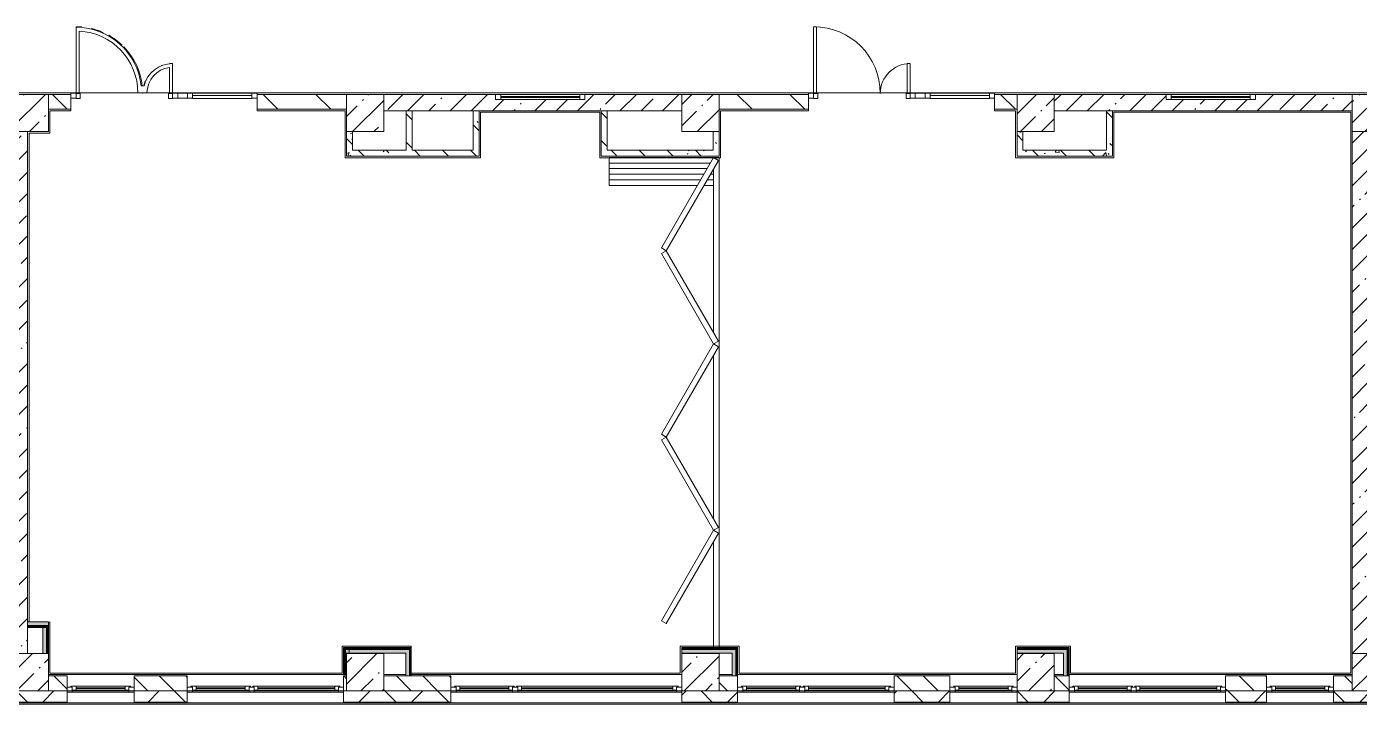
# Model space of a CAD drawing. Header units: millimetres. Extents: x 81610 to 276841, y -8553 to 29000.
# Drawn here: x 197448 to 215336, y -280 to 8808 of the extents above; entities that cross this region are included whole.
import ezdxf

# ---------------------------------------------------------------- set-up
doc = ezdxf.new("R2010")
doc.units = ezdxf.units.MM
for name, color, linetype, lineweight, true_color in [('A-DETL-GENF-3', 7, 'Continuous', 5, 0xaaaaaa), ('A-DOOR-4', 7, 'Continuous', 5, 0xaaaaaa), ('A-DOOR-FRAM-3', 7, 'Continuous', 5, 0xaaaaaa), ('A-FLOR-2', 7, 'Continuous', 5, 0xaaaaaa), ('I-WALL-2', 7, 'Continuous', 5, 0xe7e7e7), ('I-WALL-3', 7, 'Continuous', 9, 0xe7e7e7), ('I-WALL-6', 7, 'Continuous', 5, 0x787878)]:
    doc.layers.add(name, color=color, linetype=linetype, lineweight=lineweight, true_color=true_color)
for name, color, linetype, lineweight in [('A-GLAZ-3', 7, 'Continuous', 5), ('A-GLAZ-CURT-2', 7, 'Continuous', 5), ('A-GLAZ-CWMG-2', 7, 'Continuous', 5), ('A-WALL', 7, 'Continuous', 9), ('A-WALL-5', 7, 'Continuous', 5), ('I-WALL-4', 7, 'Continuous', 5), ('S-COLS-3', 7, 'Continuous', 5)]:
    doc.layers.add(name, color=color, linetype=linetype, lineweight=lineweight)
pattern_1 = [(45, (149830.96, 0), (-285.1231, 285.1231), []), (45, (150116.1, 0), (-285.1231, 285.1231), [504.031, -100.806, 16.764, -84.042])]
pattern_2 = [(135, (149830.96, 0), (-353.5534, -353.5534), [])]
pattern_3 = [(135, (149830.96, 0), (-377.1708, -377.1708), [533.4, -88.9, 17.78, -88.9]), (135, (149830.96, 376.94), (-377.1708, -377.1708), []), (50, (149830.96, 0), (637.6445, -55.7866), [66.675, -733.425]), (355, (149830.96, 0), (-123.3494, 668.699), [53.34, -586.74]), (100.451, (149884.1, -4.65), (514.299, 612.908), [56.665, -623.315]), (46.184, (149830.96, 177.8), (948.776, -147.15), [100.012, -1100.137]), (96.636, (149910, 165.5), (830.909, 865.997), [84.998, -934.973]), (351.184, (149831, 177.8), (830.918, 865.988), [80.01, -880.11]), (21, (149919.86, 133.35), (530.6506, -357.9283), [66.675, -733.425]), (326, (149919.86, 133.35), (216.308, 644.6585), [53.34, -586.74]), (71.451, (149964.1, 103.5), (746.9596, 286.7243), [56.665, -623.315]), (37.5, (149830.96, 0), (10.8105, 295.9426), [16.764, -562.864, 16.764, -578.866, -588.962]), (37.5, (149830.96, 0), (10.8105, 295.9426), [-1175.258, 16.764, -572.198]), (7.5, (149830.96, 0), (233.8692, 350.6318), [16.764, -322.834, 16.764, -549.529, -224.472]), (7.5, (149830.96, 0), (233.8692, 350.6318), [-905.891, 16.764, -207.708]), (327.5, (149632.7, 0), (474.5678, -20.0513), [16.764, -205.486, 16.764, -676.656, -920.115]), (327.5, (149632.7, 0), (474.5678, -20.0513), [-915.67, 16.764, -903.351]), (317.5, (149543.8, 0), (518.4522, 88.9934), [16.764, -272.161, 16.764, -443.738, -653.415]), (317.5, (149543.8, 0), (518.4522, 88.9934), [-749.427, 16.764, -636.651])]
pattern_4 = [(45, (149830.96, 0), (-530.33, 530.33), []), (135, (149830.96, 0), (-530.33, -530.33), [])]

# ---------------------------------------------------------------- blocks, each defined once
blk = doc.blocks.new('BSC_Колонна _Прямоугольная - 500х500-V13-1_11_3_птичка')
at = {"layer": 'S-COLS-3'}
h = blk.add_hatch(dxfattribs=at)
h.set_pattern_fill('FP_49', color=256, style=0, pattern_type=2)
h.set_pattern_definition([(45, (-47660, -7650), (-285.123, 285.123), []), (45, (-47374.88, -7650), (-285.123, 285.123), [504.031, -100.806, 16.764, -84.042])])
h.paths.add_polyline_path([(-250, -250), (250, -250), (250, 250), (-250, 250), (-250, -105)])
for p, q in [((250, 250), (-250, 250)), ((-250, 250), (-250, -250)), ((250, -250), (250, 250)), ((-250, -250), (250, -250))]:
    blk.add_line(p, q, dxfattribs=at)
blk = doc.blocks.new('BSC_Колонна _Прямоугольная - 500х500-V14-1_11_3_птичка')
at = {"layer": 'S-COLS-3'}
h = blk.add_hatch(dxfattribs=at)
h.set_pattern_fill('FP_50', color=256, style=0, pattern_type=2)
h.set_pattern_definition([(45, (-52160, -7650), (-285.123, 285.123), []), (45, (-51874.88, -7650), (-285.123, 285.123), [504.031, -100.806, 16.764, -84.042])])
h.paths.add_polyline_path([(250, -250), (250, 250), (-250, 250), (-250, -250)])
for p, q in [((250, 250), (-250, 250)), ((-250, 250), (-250, -250)), ((250, -250), (250, 250)), ((-250, -250), (250, -250))]:
    blk.add_line(p, q, dxfattribs=at)
blk = doc.blocks.new('BSC_Колонна _Прямоугольная - 500х500-V15-1_11_3_птичка')
at = {"layer": 'S-COLS-3'}
h = blk.add_hatch(dxfattribs=at)
h.set_pattern_fill('FP_51', color=256, style=0, pattern_type=2)
h.set_pattern_definition([(45, (-61160, -7650), (-285.1231, 285.1231), []), (45, (-60874.88, -7650), (-285.123, 285.123), [504.031, -100.806, 16.764, -84.042])])
h.paths.add_polyline_path([(250, -250), (250, 250), (-250, 250), (-250, -250)])
for p, q in [((250, 250), (-250, 250)), ((-250, 250), (-250, -250)), ((250, -250), (250, 250)), ((-250, -250), (250, -250))]:
    blk.add_line(p, q, dxfattribs=at)
blk = doc.blocks.new('BSC_Колонна _Прямоугольная - 500х500-V20-1_11_3_птичка')
at = {"layer": 'S-COLS-3'}
h = blk.add_hatch(dxfattribs=at)
h.set_pattern_fill('FP_56', color=256, style=0, pattern_type=2)
h.set_pattern_definition([(45, (-47660, -150), (-285.123, 285.123), []), (45, (-47374.88, -150), (-285.123, 285.123), [504.031, -100.806, 16.764, -84.042])])
h.paths.add_polyline_path([(250, -250), (250, 250), (-250, 250), (-250, -250)])
for p, q in [((250, 250), (-250, 250)), ((-250, 250), (-250, -250)), ((250, -250), (250, 250)), ((-250, -250), (250, -250))]:
    blk.add_line(p, q, dxfattribs=at)
blk = doc.blocks.new('BSC_Колонна _Прямоугольная - 500х500-V21-1_11_3_птичка')
at = {"layer": 'S-COLS-3'}
h = blk.add_hatch(dxfattribs=at)
h.set_pattern_fill('FP_57', color=256, style=0, pattern_type=2)
h.set_pattern_definition([(45, (-52160, -150), (-285.123, 285.123), []), (45, (-51874.88, -150), (-285.123, 285.123), [504.031, -100.806, 16.764, -84.042])])
h.paths.add_polyline_path([(-250, -250), (250, -250), (250, 250), (-250, 250), (-250, -245)])
for p, q in [((250, 250), (-250, 250)), ((-250, 250), (-250, -250)), ((250, -250), (250, 250)), ((-250, -250), (250, -250))]:
    blk.add_line(p, q, dxfattribs=at)
blk = doc.blocks.new('BSC_Колонна _Прямоугольная - 500х500-V22-1_11_3_птичка')
at = {"layer": 'S-COLS-3'}
h = blk.add_hatch(dxfattribs=at)
h.set_pattern_fill('FP_58', color=256, style=0, pattern_type=2)
h.set_pattern_definition([(45, (-61160, -150), (-285.123, 285.123), []), (45, (-60874.88, -150), (-285.123, 285.123), [504.031, -100.806, 16.764, -84.042])])
h.paths.add_polyline_path([(62, -250), (250, -250), (250, 250), (-250, 250), (-250, -250)])
for p, q in [((250, 250), (-250, 250)), ((-250, 250), (-250, -250)), ((250, -250), (250, 250)), ((-250, -250), (250, -250))]:
    blk.add_line(p, q, dxfattribs=at)
blk = doc.blocks.new('BSC_Колонна _Прямоугольная - 500х500-V23-1_11_3_птичка')
at = {"layer": 'S-COLS-3'}
h = blk.add_hatch(dxfattribs=at)
h.set_pattern_fill('FP_59', color=256, style=0, pattern_type=2)
h.set_pattern_definition([(45, (-65660, -150), (-285.1231, 285.1231), []), (45, (-65374.88, -150), (-285.1231, 285.1231), [504.031, -100.806, 16.764, -84.042])])
h.paths.add_polyline_path([(209, -250), (250, -250), (250, 250), (-250, 250), (-250, -250)])
for p, q in [((250, 250), (-250, 250)), ((-250, 250), (-250, -250)), ((250, -250), (250, 250)), ((-250, -250), (250, -250))]:
    blk.add_line(p, q, dxfattribs=at)
blk = doc.blocks.new('BSC_Колонна _Прямоугольная - 500х500-V26-1_11_3_птичка')
at = {"layer": 'S-COLS-3'}
h = blk.add_hatch(dxfattribs=at)
h.set_pattern_fill('FP_62', color=256, style=0, pattern_type=2)
h.set_pattern_definition([(45, (-65660, -7650), (-285.1231, 285.1231), []), (45, (-65374.88, -7650), (-285.1231, 285.1231), [504.031, -100.806, 16.764, -84.042])])
h.paths.add_polyline_path([(-30, -250), (250, -250), (250, 22), (220, 22), (220, 30), (250, 30), (250, 250), (-250, 250), (-250, -250)])
for p, q in [((220, 250), (-250, 250)), ((-250, 250), (-250, -250)), ((250, -250), (250, 22)), ((-250, -250), (250, -250))]:
    blk.add_line(p, q, dxfattribs=at)
blk = doc.blocks.new('120_Окно_СКБ_1Ст - 120_Окно_СКБ_1Ст 900х2500_h_-V34-1_11_3_птичка')
at = {"layer": 'A-GLAZ-3'}
for p, q in [((-450, -127), (-450, -57)), ((-450, -57), (-380, -57)), ((450, -57), (-450, -57)), ((-380, -127), (-450, -127)), ((-450, -127), (-400, -127)), ((-380, -127), (-400, -127)), ((-400, -127), (-400, -137)), ((-400, -137), (400, -137)), ((400, -137), (-400, -137)), ((-380, -57), (-380, -127)), ((380, -87), (-380, -87)), ((-380, -87), (-380, -127)), ((-330, -137), (-330, -87)), ((-330, -107), (330, -107)), ((330, -117), (-330, -117)), ((330, -137), (330, -87)), ((380, -127), (380, -57)), ((380, -57), (450, -57)), ((380, -127), (380, -87)), ((450, -127), (380, -127)), ((400, -127), (380, -127)), ((400, -137), (400, -127)), ((401, -127), (450, -127)), ((450, -57), (450, -127))]:
    blk.add_line(p, q, dxfattribs=at)
blk = doc.blocks.new('120_Окно_СКБ_2Ст - 120_Окно_СКБ_2Ст 2100х2500 _мал створка справа_-V35-1_11_3_птичка')
at = {"layer": 'A-GLAZ-3'}
for p, q in [((-1050, -127), (-1050, -57)), ((-1050, -57), (-980, -57)), ((1050, -57), (-1050, -57)), ((-980, -127), (-1050, -127)), ((-1050, -127), (-1000, -127)), ((-980, -127), (-1000, -127)), ((-1000, -127), (-1000, -137)), ((-1000, -137), (170, -137)), ((170, -137), (-1000, -137)), ((-980, -57), (-980, -127)), ((150, -87), (-980, -87)), ((-980, -87), (-980, -127)), ((-930, -137), (-930, -87)), ((-930, -107), (100, -107)), ((100, -117), (-930, -117)), ((100, -137), (100, -87)), ((150, -127), (150, -57)), ((150, -57), (220, -57)), ((150, -127), (150, -87)), ((220, -127), (150, -127)), ((170, -127), (150, -127)), ((170, -127), (200, -127)), ((170, -137), (170, -127)), ((220, -127), (200, -127)), ((200, -127), (200, -137)), ((200, -137), (1000, -137)), ((1000, -137), (200, -137)), ((220, -57), (220, -127)), ((980, -87), (220, -87)), ((220, -87), (220, -127)), ((270, -137), (270, -87)), ((270, -107), (930, -107)), ((930, -117), (270, -117)), ((930, -137), (930, -87)), ((980, -127), (980, -57)), ((980, -57), (1050, -57)), ((980, -127), (980, -87)), ((1050, -127), (980, -127)), ((1000, -127), (980, -127)), ((1000, -127), (1050, -127)), ((1000, -137), (1000, -127)), ((1050, -57), (1050, -127))]:
    blk.add_line(p, q, dxfattribs=at)
blk = doc.blocks.new('120_Окно_СКБ_2Ст - 120_Окно_СКБ_2Ст 3100х2500 _мал_створка слева_-22446080-1_11_3_птичка')
at = {"layer": 'A-GLAZ-3'}
for p, q in [((-1550, -127), (-1550, -57)), ((-1550, -57), (-1480, -57)), ((1550, -57), (-1550, -57)), ((-1480, -127), (-1550, -127)), ((-1550, -127), (-1500, -127)), ((-1480, -127), (-1500, -127)), ((-1500, -127), (-1500, -137)), ((-1500, -137), (670, -137)), ((670, -137), (-1500, -137)), ((-1480, -57), (-1480, -127)), ((650, -87), (-1480, -87)), ((-1480, -87), (-1480, -127)), ((-1430, -137), (-1430, -87)), ((-1430, -107), (600, -107)), ((600, -117), (-1430, -117)), ((600, -137), (600, -87)), ((650, -127), (650, -57)), ((650, -57), (720, -57)), ((650, -127), (650, -87)), ((720, -127), (650, -127)), ((670, -127), (650, -127)), ((670, -127), (700, -127)), ((670, -137), (670, -127)), ((720, -127), (700, -127)), ((700, -127), (700, -137)), ((700, -137), (1500, -137)), ((1500, -137), (700, -137)), ((720, -57), (720, -127)), ((1480, -87), (720, -87)), ((720, -87), (720, -127)), ((770, -137), (770, -87)), ((770, -107), (1430, -107)), ((1430, -117), (770, -117)), ((1430, -137), (1430, -87)), ((1480, -127), (1480, -57)), ((1480, -57), (1550, -57)), ((1480, -127), (1480, -87)), ((1550, -127), (1480, -127)), ((1500, -127), (1480, -127)), ((1500, -127), (1550, -127)), ((1500, -137), (1500, -127)), ((1550, -57), (1550, -127))]:
    blk.add_line(p, q, dxfattribs=at)
blk = doc.blocks.new('DOR__перегородка__Прямоугольная - ТП-3_ Вн_ДПГ_6820х3300h-19315679-1_11_3_птичка')
at = {"layer": 'A-DOOR-4'}
for p, q in [((6445, 1474), (6820, 1474)), ((6445, 1474), (6445, 288)), ((6520, 1474), (6520, 244)), ((6595, 1474), (6595, 201)), ((6670, 1474), (6670, 158)), ((6745, 1474), (6745, 114)), ((6820, 1474), (6820, 0)), ((6445, 201), (6445, 75)), ((246, 75), (1664, 75)), ((246, 0), (6820, 0)), ((1814, 75), (1827, 75)), ((1977, 75), (4164, 75)), ((4314, 75), (4325, 75)), ((4475, 75), (6663, 75)), ((6520, 158), (6520, 75)), ((6595, 114), (6595, 75)), ((6813, 75), (6820, 75))]:
    blk.add_line(p, q, dxfattribs=at)
at = {"layer": 'A-DOOR-FRAM-3'}
for p, q in [((570, 707), (608, 772)), ((608, 772), (1820, 72)), ((1821, 72), (3033, 772)), ((3033, 772), (3071, 707)), ((3070, 707), (3107, 772)), ((3107, 772), (4320, 72)), ((4319, 72), (5532, 772)), ((5532, 772), (5569, 707)), ((5569, 707), (5607, 772)), ((5607, 772), (6819, 72)), ((1783, 7), (570, 707)), ((3071, 707), (1858, 7)), ((4282, 7), (3070, 707)), ((5569, 707), (4357, 7)), ((6781, 7), (5569, 707)), ((1820, 72), (1783, 7)), ((1858, 7), (1821, 72)), ((4320, 72), (4282, 7)), ((4357, 7), (4319, 72)), ((6819, 72), (6781, 7))]:
    blk.add_line(p, q, dxfattribs=at)
blk = doc.blocks.new('BSC_Колонна _Прямоугольная - 500х500-V44-1_11_3_птичка')
at = {"layer": 'S-COLS-3'}
h = blk.add_hatch(dxfattribs=at)
h.set_pattern_fill('FP_91', color=256, style=0, pattern_type=2)
h.set_pattern_definition([(45, (-56660, -150), (-285.123, 285.123), []), (45, (-56374.88, -150), (-285.123, 285.123), [504.031, -100.806, 16.764, -84.042])])
h.paths.add_polyline_path([(-86, -250), (250, -250), (250, 250), (-250, 250), (-250, -250)])
for p, q in [((250, 250), (-250, 250)), ((-250, 250), (-250, -250)), ((250, -250), (250, 250)), ((-250, -250), (250, -250))]:
    blk.add_line(p, q, dxfattribs=at)
blk = doc.blocks.new('BSC_Колонна _Прямоугольная - 500х500-V45-1_11_3_птичка')
at = {"layer": 'S-COLS-3'}
h = blk.add_hatch(dxfattribs=at)
h.set_pattern_fill('FP_92', color=256, style=0, pattern_type=2)
h.set_pattern_definition([(45, (-56660, -7650), (-285.123, 285.123), []), (45, (-56374.88, -7650), (-285.123, 285.123), [504.031, -100.806, 16.764, -84.042])])
h.paths.add_polyline_path([(-86, -250), (250, -250), (250, 250), (-250, 250), (-250, -250)])
for p, q in [((250, 250), (-250, 250)), ((-250, 250), (-250, -250)), ((250, -250), (250, 250)), ((-250, -250), (250, -250))]:
    blk.add_line(p, q, dxfattribs=at)
blk = doc.blocks.new('120_Окно_СКБ_1Ст - 120_Окно_СКБ_1Ст 900х2500_h_-V52-1_11_3_птичка')
at = {"layer": 'A-GLAZ-3'}
for p, q in [((-450, -127), (-450, -57)), ((-450, -57), (-380, -57)), ((450, -57), (-450, -57)), ((-380, -127), (-450, -127)), ((-450, -127), (-400, -127)), ((-380, -127), (-400, -127)), ((-400, -127), (-400, -137)), ((-400, -137), (400, -137)), ((400, -137), (-400, -137)), ((-380, -57), (-380, -127)), ((380, -87), (-380, -87)), ((-380, -87), (-380, -127)), ((-330, -137), (-330, -87)), ((-330, -107), (330, -107)), ((330, -117), (-330, -117)), ((330, -137), (330, -87)), ((380, -127), (380, -57)), ((380, -57), (450, -57)), ((380, -127), (380, -87)), ((450, -127), (380, -127)), ((400, -127), (380, -127)), ((400, -127), (450, -127)), ((400, -137), (400, -127)), ((450, -57), (450, -127))]:
    blk.add_line(p, q, dxfattribs=at)
blk = doc.blocks.new('120_Окно_СКБ_1Ст - 120_Окно_СКБ_1Ст 900х2500_h_-V61-1_11_3_птичка')
at = {"layer": 'A-GLAZ-3'}
for p, q in [((-450, -127), (-450, -57)), ((-450, -57), (-380, -57)), ((450, -57), (-450, -57)), ((-380, -127), (-450, -127)), ((-450, -127), (-400, -127)), ((-380, -127), (-400, -127)), ((-400, -127), (-400, -137)), ((-400, -137), (400, -137)), ((400, -137), (-400, -137)), ((-380, -57), (-380, -127)), ((380, -87), (-380, -87)), ((-380, -87), (-380, -127)), ((-330, -137), (-330, -87)), ((-330, -107), (330, -107)), ((330, -117), (-330, -117)), ((330, -137), (330, -87)), ((380, -127), (380, -57)), ((380, -57), (450, -57)), ((380, -127), (380, -87)), ((450, -127), (380, -127)), ((400, -127), (380, -127)), ((400, -127), (450, -127)), ((400, -137), (400, -127)), ((450, -57), (450, -127))]:
    blk.add_line(p, q, dxfattribs=at)
blk = doc.blocks.new('Прямоугольный импост - 50 x 70 мм-31700031-1_11_3_птичка')
at = {"layer": 'A-GLAZ-CWMG-2'}
for p, q in [((-70, 35), (0, 35)), ((-70, -35), (-70, 35)), ((0, 35), (0, -35)), ((0, -35), (-70, -35))]:
    blk.add_line(p, q, dxfattribs=at)
blk = doc.blocks.new('Дверь_Витражная_остекление_ - ДВН_ДАО_Главный вход_1200 в свету-V165-1_11_3_птичка')
at = {"layer": 'A-DETL-GENF-3'}
for p, q in [((-607.5, 925), (-647.5, 925)), ((-647.5, 925), (-647.5, 917)), ((-607.5, 914.7), (-607.5, 925)), ((647.5, 430), (607.5, 430)), ((-647.5, 30), (-607.5, 30)), ((-592.5, 30), (-647.5, 30)), ((-607.5, 30), (-607.5, 37)), ((-592.5, -40), (-592.5, 30)), ((592.5, -40), (592.5, 30)), ((592.5, 30), (647.5, 30)), ((607.5, 37), (607.5, 30)), ((607.5, 30), (647.5, 30)), ((-647.5, -40), (-592.5, -40)), ((647.5, -40), (592.5, -40))]:
    blk.add_line(p, q, dxfattribs=at)
at = {"layer": 'A-DOOR-4'}
blk.add_line((-647.5, 925), (-647.5, 917), dxfattribs=at)
for centre, radius, start, end in [((-647.5, 30), 895, 84.89417, 90), ((-647.5, 30), 895, 66.09157, 76.75735), ((-647.5, 30), 895, 46.29046, 60.65283), ((-647.5, 30), 895, 6.49726, 44.08654), ((647.5, 30), 400, 111.27932, 114.05027), ((647.5, 30), 400, 152.83924, 163.42706), ((647.5, 30), 400, 132.31117, 137.0053), ((647.5, 30), 400, 178.97108, 180), ((-647.5, 30), 895, 360, 0.45558)]:
    blk.add_arc(centre, radius, start, end, dxfattribs=at)
blk = doc.blocks.new('Системная панель - Стемалит - 40мм-31720939-1_11_3_птичка')
at = {"layer": 'A-GLAZ-CURT-2'}
for p, q in [((65, 35), (-65, 35)), ((-65, 35), (-65, -35)), ((65, -35), (65, 35)), ((-65, -35), (65, -35))]:
    blk.add_line(p, q, dxfattribs=at)
blk = doc.blocks.new('Прямоугольный импост - 50 x 70 мм-31687886-1_11_3_птичка')
at = {"layer": 'A-GLAZ-CWMG-2'}
for p, q in [((-35, 35), (35, 35)), ((-35, -35), (-35, 35)), ((35, 35), (35, -35)), ((35, -35), (-35, -35))]:
    blk.add_line(p, q, dxfattribs=at)
blk = doc.blocks.new('Прямоугольный импост - 50 x 70 мм-V161-1_11_3_птичка')
at = {"layer": 'A-GLAZ-CWMG-2'}
for p, q in [((0, 35), (-70, 35)), ((-70, 35), (-70, -35)), ((0, -35), (0, 35)), ((-70, -35), (0, -35))]:
    blk.add_line(p, q, dxfattribs=at)
blk = doc.blocks.new('Системная панель - Стекло - 40мм-V166-1_11_3_птичка')
at = {"layer": 'A-GLAZ-CURT-2'}
for p, q in [((397.5, 0), (-397.5, 0)), ((-397.5, 0), (-397.5, -40)), ((397.5, -40), (397.5, 0)), ((-397.5, -40), (397.5, -40))]:
    blk.add_line(p, q, dxfattribs=at)
blk = doc.blocks.new('Прямоугольный импост - 50 x 70 мм-31702100-1_11_3_птичка')
at = {"layer": 'A-GLAZ-CWMG-2'}
for p, q in [((-35, 35), (35, 35)), ((-35, -35), (-35, 35)), ((35, 35), (35, -35)), ((35, -35), (-35, -35))]:
    blk.add_line(p, q, dxfattribs=at)
blk = doc.blocks.new('Прямоугольный импост - 50 x 70 мм-31720914-1_11_3_птичка')
at = {"layer": 'A-GLAZ-CWMG-2'}
blk.add_line((24940, 7918), (24145, 7918), dxfattribs=at)
blk = doc.blocks.new('Дверь_Витражная_остекление_ - ДВН_ДАО_Главный вход_1200 в свету-31742133-1_11_3_птичка')
at = {"layer": 'A-DETL-GENF-3'}
for p, q in [((-607.5, 925), (-647.5, 925)), ((-647.5, 925), (-647.5, 35)), ((-607.5, 30), (-607.5, 925)), ((647.5, 430), (607.5, 430)), ((607.5, 430), (607.5, 30)), ((647.5, 35), (647.5, 430)), ((-647.5, 30), (-607.5, 30)), ((-592.5, 30), (-647.5, 30)), ((-592.5, -40), (-592.5, 30)), ((592.5, -40), (592.5, 30)), ((592.5, 30), (647.5, 30)), ((607.5, 30), (647.5, 30)), ((-647.5, -40), (-592.5, -40)), ((647.5, -40), (592.5, -40))]:
    blk.add_line(p, q, dxfattribs=at)
at = {"layer": 'A-DOOR-4'}
for p, q in [((-647.5, 925), (-647.5, 35)), ((647.5, 430), (647.5, 35))]:
    blk.add_line(p, q, dxfattribs=at)
for centre, radius, start, end in [((-647.5, 30), 895, 360, 90), ((647.5, 30), 400, 90, 180)]:
    blk.add_arc(centre, radius, start, end, dxfattribs=at)
blk = doc.blocks.new('Системная панель - Стекло - 40мм-V167-1_11_3_птичка')
at = {"layer": 'A-GLAZ-CURT-2'}
h = blk.add_hatch(dxfattribs=at)
h.set_pattern_fill('FP_183', color=256, style=0, pattern_type=2)
h.set_pattern_definition([(45, (-60642.5, -7383), (-1414.214, 1414.214), [1000, -3000]), (45, (-61642.5, -7883), (-1414.214, 1414.214), [3000, -1000]), (45, (-59642.5, -8383), (-1414.214, 1414.214), [1000, -3000])])
h.paths.add_polyline_path([(398, -40), (398, 0), (-398, 0), (-398, -40), (395, -40)])
for p, q in [((398, 0), (-398, 0)), ((-398, 0), (-398, -40)), ((398, -40), (398, 0)), ((-398, -40), (398, -40))]:
    blk.add_line(p, q, dxfattribs=at)
blk = doc.blocks.new('120_Окно_СКБ_1Ст - 120_Окно_СКБ_1Ст 400х1200 EI30-24228621-1_11_3_птичка')
at = {"layer": 'A-GLAZ-3'}
for p, q in [((-600, 40), (-600, 110)), ((-600, 110), (-530, 110)), ((600, 110), (-600, 110)), ((-530, 40), (-600, 40)), ((-600, 40), (600, 40)), ((-530, 110), (-530, 40)), ((530, 80), (-530, 80)), ((530, 70), (-530, 70)), ((530, 40), (530, 110)), ((530, 110), (600, 110)), ((600, 40), (530, 40)), ((600, 110), (600, 40))]:
    blk.add_line(p, q, dxfattribs=at)

msp = doc.modelspace()

# ---------------------------------------------------------------- hatches: boundary and pattern name
at = {"layer": 'A-WALL-5'}
h = msp.add_hatch(dxfattribs=at)
h.set_pattern_fill('FP_76', color=256, style=0, pattern_type=2)
h.set_pattern_definition([(135, (149830.96, 0), (-176.7767, -176.7767), [])])
h.paths.add_polyline_path([(206991, -100), (206991, 100), (206741, 100), (206741, -100)])
h.paths.add_polyline_path([(197741, -100), (197991, -100), (197991, 100), (197741, 100)])
h.paths.add_polyline_path([(198891, -100), (199602.5, -100), (199602.5, 100), (198891, 100)])
h.paths.add_polyline_path([(214991, -100), (215241, -100), (215241, 100), (214991, 100)])
h.paths.add_polyline_path([(213841, -100), (214091, -100), (214091, 100), (213541, 100), (213541, -100)])
h.paths.add_polyline_path([(201702.5, -100), (201741, -94.7), (201741, 100), (201702.5, 100)])
h.paths.add_polyline_path([(211241, -100), (211441, -100), (211441, 100), (211241, 100), (211241, 42.9)])
h.paths.add_polyline_path([(202241, -100), (203141, -100), (203141, 100), (202241, 100), (202241, -25.1)])
h.paths.add_polyline_path([(209091, -100), (209841, -100), (209841, 100), (209091, 100)])
h = msp.add_hatch(dxfattribs=at)
h.set_pattern_fill('FP_65', color=256, style=0, pattern_type=2)
h.set_pattern_definition([(45, (149830.96, 0), (-353.5534, 353.5534), []), (135, (149830.96, 0), (-353.5534, -353.5534), [])])
h.paths.add_polyline_path([(225524.8, -250), (225531, -250), (225531, -100), (223811, -100), (223811, -250), (225523, -250)])
h.paths.add_polyline_path([(217558.9, -250), (220491, -250), (220491, -100), (216891, -100), (216891, -250)])
h.paths.add_polyline_path([(222067, -250), (222111, -250), (222111, -100), (221391, -101.8), (221391, -250), (221911, -250)])
h.paths.add_polyline_path([(211441, -250), (211441, -100), (210741, -100), (210741, -250), (211052.5, -250)])
h.paths.add_polyline_path([(213541, -250), (214091, -250), (214091, -100), (213541, -100), (213541, -121.3)])
h.paths.add_polyline_path([(209841, -250), (209841, -100), (209091, -100), (209091, -250)])
h.paths.add_polyline_path([(206991, -250), (206991, -100), (206241, -100), (206241, -250), (206405.2, -250)])
h.paths.add_polyline_path([(214991, -250), (215991, -250), (215991, -100), (214991, -100), (214991, -118)])
h.paths.add_polyline_path([(201702.5, -250), (203141, -250), (203141, -100), (201702.5, -100), (201702.5, -150.7)])
h.paths.add_polyline_path([(199602.5, -250), (199602.5, -100), (198891, -100), (198891, -250), (198969.4, -250)])
h.paths.add_polyline_path([(197991, -250), (197991, -100), (197241, -100), (197241, -250)])
h.paths.add_polyline_path([(194141, -250), (194141, -100), (192568.5, -100), (192568.5, -250), (193392.5, -250)])
h.paths.add_polyline_path([(190468.5, -250), (190468.5, -100), (189771, -100), (189771, -250)])
h.paths.add_polyline_path([(188871, -250), (188871, -100), (187821, -100), (187821, -250), (188745.1, -250)])
h.paths.add_polyline_path([(186921, -250), (186921, -100), (185801, -100), (185801, -250), (186886.2, -250)])
h.paths.add_polyline_path([(183701, -250), (183701, -100), (182841, -100), (182841, -250)])
h.paths.add_polyline_path([(180041, -250), (180041, -100), (179040.7, -100), (179040.7, -250), (179450.4, -250)])
h.paths.add_polyline_path([(178140.7, -250), (178140.7, -100), (177141, -100), (177141, -250)])
h.paths.add_polyline_path([(171441, -250), (172466, -250), (172466, -100), (171441, -100), (171441, -226)])
h.paths.add_polyline_path([(165441, -250), (165441, -100), (164691, -100), (164691, -250)])
h.paths.add_polyline_path([(176241, -250), (176241, -100), (175266, -100), (175266, -250), (175732.5, -250)])
h.paths.add_polyline_path([(166341, -250), (167091, -250), (167091, -100), (166341, -100), (166341, -238.7)])
h.paths.add_polyline_path([(169191, -250), (170541, -250), (170541, -100), (169191, -100), (169191, -231.6)])
h.paths.add_polyline_path([(150636.6, -250), (153561, -250), (153561, -100), (149571, -100), (149571, -250), (149941, -250)])
h.paths.add_polyline_path([(157491, -250), (158090.7, -250), (158090.7, -100), (156661, -100), (156661, -250), (157143, -250)])
h.paths.add_polyline_path([(161841, -250), (162591, -248), (162591, -100), (161841, -100), (161841, -249.9)])
h.paths.add_polyline_path([(159741, -250), (159741, -100), (158990.7, -100), (158990.7, -250), (159001.9, -250)])
at = {"layer": 'I-WALL-2'}
for points in [[(197732.4, 775), (197741, 775), (197741, 825), (197461, 820), (197461, 775), (197716, 775)], [(197666, 400), (197716, 400), (197716, 750), (197666, 750), (197666, 500)], [(201757.8, 405), (202536, 405), (202536, 455), (201702.5, 455), (201702.5, 405), (201741, 405)], [(202586, 100), (202586, 455), (202536, 455), (202536, 100)], [(206405.2, 405), (206916, 405), (206916, 455), (206241, 455), (206241, 405)], [(211366, 405), (211416, 405), (211416, 455), (210741, 455), (210741, 405), (211241, 405)]]:
    msp.add_hatch(color=256, dxfattribs=at).paths.add_polyline_path(points)
h = msp.add_hatch(color=256, dxfattribs=at)
h.paths.add_polyline_path([(201741, 120), (201741, 400), (201727.5, 405), (201727.5, 120)])
h.paths.add_polyline_path([(201777.5, 455), (201777.5, 480), (201727.5, 480), (201727.5, 455), (201757.8, 455)])
at = {"layer": 'I-WALL-3'}
for points in [[(206966, 100), (206966, 455), (206916, 455), (206916, 100)], [(211366, 100), (211416, 100), (211416, 405), (211366, 405), (211366, 120)]]:
    msp.add_hatch(color=256, dxfattribs=at).paths.add_polyline_path(points)
at = {"layer": 'I-WALL-4'}
h = msp.add_hatch(dxfattribs=at)
h.set_pattern_fill('FP_75', color=256, style=0, pattern_type=2)
h.set_pattern_definition(pattern_2)
h.paths.add_polyline_path([(200541, 7700), (201741, 7700), (201741, 7900), (200541, 7900)])
h.paths.add_polyline_path([(198041, 7700), (198041, 7900), (197741, 7900), (197741, 7700), (197761, 7700)])
h = msp.add_hatch(dxfattribs=at)
h.set_pattern_fill('FP_45', color=256, style=0, pattern_type=2)
h.set_pattern_definition(pattern_1)
h.paths.add_polyline_path([(202687.3, 7680), (206241, 7680), (206241, 7900), (204941, 7900), (204941, 7830), (203741, 7830), (203741, 7900), (202241, 7900), (202241, 7680), (202611, 7680)])
h = msp.add_hatch(dxfattribs=at)
h.set_pattern_fill('FP_75', color=256, style=0, pattern_type=2)
h.set_pattern_definition(pattern_2)
h.paths.add_polyline_path([(210441, 7700), (210741, 7700), (210741, 7900), (210441, 7900)])
h.paths.add_polyline_path([(207011, 7700), (207941, 7700), (207941, 7900), (206741, 7900), (206741, 7700), (206814.5, 7700)])
h = msp.add_hatch(dxfattribs=at)
h.set_pattern_fill('FP_45', color=256, style=0, pattern_type=2)
h.set_pattern_definition(pattern_1)
h.paths.add_polyline_path([(211241, 7680), (215241, 7680), (215241, 7900), (213941, 7900), (213941, 7830), (212741, 7830), (212741, 7900), (211241, 7900)])
h = msp.add_hatch(dxfattribs=at)
h.set_pattern_fill('FP_45', color=256, style=0, pattern_type=2)
h.set_pattern_definition(pattern_1)
h.paths.add_polyline_path([(197241, 400), (197461, 400), (197461, 7400), (197241, 7400), (197241, 645.8)])
h = msp.add_hatch(dxfattribs=at)
h.set_pattern_fill('FP_45', color=256, style=0, pattern_type=2)
h.set_pattern_definition(pattern_1)
h.paths.add_polyline_path([(215461, 400), (215461, 7400), (215241, 7400), (215241, 400)])
h = msp.add_hatch(dxfattribs=at)
h.set_pattern_fill('FP_181', color=256, style=0, pattern_type=2)
h.set_pattern_definition(pattern_4)
h.paths.add_polyline_path([(202241, 467.5), (202598.5, 467.5), (202598.5, 480), (201777.5, 478.9), (201777.5, 467.5)])
h.paths.add_polyline_path([(201727.5, 467.5), (201727.5, 480), (201702.5, 480), (201702.5, 467.5), (201721, 467.5)])
h = msp.add_hatch(dxfattribs=at)
h.set_pattern_fill('FP_181', color=256, style=0, pattern_type=2)
h.set_pattern_definition(pattern_4)
h.paths.add_polyline_path([(202241, 455), (202586, 455), (202585.5, 467.5), (201777.5, 466.4), (201777.5, 455)])
h.paths.add_polyline_path([(201702.5, 455), (201727.5, 455), (201727.5, 467.5), (201702.5, 467.5)])
h = msp.add_hatch(dxfattribs=at)
h.set_pattern_fill('FP_181', color=256, style=0, pattern_type=2)
h.set_pattern_definition(pattern_4)
h.paths.add_polyline_path([(202598.5, 100), (202598.5, 467.5), (202586, 467.5), (202586, 100)])
h = msp.add_hatch(dxfattribs=at)
h.set_pattern_fill('FP_181', color=256, style=0, pattern_type=2)
h.set_pattern_definition(pattern_4)
h.paths.add_polyline_path([(202611, 100), (202608.1, 480), (202598.5, 480), (202598.5, 100)])
h = msp.add_hatch(dxfattribs=at)
h.set_pattern_fill('FP_181', color=256, style=0, pattern_type=2)
h.set_pattern_definition(pattern_4)
h.paths.add_polyline_path([(206741, 467.5), (206978.5, 467.5), (206978.5, 480), (206241, 480), (206241, 467.5), (206405.2, 467.5)])
h = msp.add_hatch(dxfattribs=at)
h.set_pattern_fill('FP_181', color=256, style=0, pattern_type=2)
h.set_pattern_definition(pattern_4)
h.paths.add_polyline_path([(206241, 455), (206966, 455), (206965.5, 467.5), (206241, 467.5)])
h = msp.add_hatch(dxfattribs=at)
h.set_pattern_fill('FP_181', color=256, style=0, pattern_type=2)
h.set_pattern_definition(pattern_4)
h.paths.add_polyline_path([(206978.5, 100), (206978.5, 467.5), (206966, 467.5), (206966, 100)])
h = msp.add_hatch(dxfattribs=at)
h.set_pattern_fill('FP_181', color=256, style=0, pattern_type=2)
h.set_pattern_definition(pattern_4)
h.paths.add_polyline_path([(206991, 100), (206991, 480), (206978.5, 480), (206978.5, 100)])
h = msp.add_hatch(dxfattribs=at)
h.set_pattern_fill('FP_181', color=256, style=0, pattern_type=2)
h.set_pattern_definition(pattern_4)
h.paths.add_polyline_path([(210741, 467.5), (211441, 467.5), (211441, 480), (210741, 480)])
h = msp.add_hatch(dxfattribs=at)
h.set_pattern_fill('FP_181', color=256, style=0, pattern_type=2)
h.set_pattern_definition(pattern_4)
h.paths.add_polyline_path([(210741, 455), (211428.5, 455), (211428.5, 467.5), (210741, 467.5)])
at = {"layer": 'I-WALL-6'}
h = msp.add_hatch(dxfattribs=at)
h.set_pattern_fill('FP_74', color=256, style=0, pattern_type=2)
h.set_pattern_definition(pattern_3)
h.paths.add_polyline_path([(202541, 7150), (202621, 7150), (202621, 7680), (202541, 7680), (202541, 7400)])
h = msp.add_hatch(dxfattribs=at)
h.set_pattern_fill('FP_74', color=256, style=0, pattern_type=2)
h.set_pattern_definition(pattern_3)
h.paths.add_polyline_path([(203521, 7150), (203521, 7680), (203441, 7680), (203441, 7150)])
h = msp.add_hatch(dxfattribs=at)
h.set_pattern_fill('FP_74', color=256, style=0, pattern_type=2)
h.set_pattern_definition(pattern_3)
h.paths.add_polyline_path([(205161, 7070), (205241, 7070), (205241, 7680), (205161, 7680), (205161, 7150)])
h = msp.add_hatch(dxfattribs=at)
h.set_pattern_fill('FP_74', color=256, style=0, pattern_type=2)
h.set_pattern_definition(pattern_3)
h.paths.add_polyline_path([(212021, 7070), (212021, 7680), (211941, 7680), (211941, 7070), (211982, 7070)])
h = msp.add_hatch(dxfattribs=at)
h.set_pattern_fill('FP_74', color=256, style=0, pattern_type=2)
h.set_pattern_definition(pattern_3)
h.paths.add_polyline_path([(201821, 7070), (201821, 7400), (201741, 7400), (201741, 7070)])
h = msp.add_hatch(dxfattribs=at)
h.set_pattern_fill('FP_74', color=256, style=0, pattern_type=2)
h.set_pattern_definition(pattern_3)
h.paths.add_polyline_path([(206661, 7150), (206741, 7150), (206741, 7400), (206661, 7400)])
h = msp.add_hatch(dxfattribs=at)
h.set_pattern_fill('FP_74', color=256, style=0, pattern_type=2)
h.set_pattern_definition(pattern_3)
h.paths.add_polyline_path([(210821, 7070), (210821, 7400), (210741, 7400), (210741, 7070)])
h = msp.add_hatch(dxfattribs=at)
h.set_pattern_fill('FP_74', color=256, style=0, pattern_type=2)
h.set_pattern_definition(pattern_3)
h.paths.add_polyline_path([(203521, 7070), (203521, 7150), (201821, 7150), (201821, 7070), (202687.3, 7070)])
h = msp.add_hatch(dxfattribs=at)
h.set_pattern_fill('FP_74', color=256, style=0, pattern_type=2)
h.set_pattern_definition(pattern_3)
h.paths.add_polyline_path([(205969.2, 7070), (206741, 7070), (206741, 7150), (205241, 7150), (205241, 7070)])
h = msp.add_hatch(dxfattribs=at)
h.set_pattern_fill('FP_74', color=256, style=0, pattern_type=2)
h.set_pattern_definition(pattern_3)
h.paths.add_polyline_path([(211941, 7070), (211941, 7150), (210821, 7150), (210821, 7070), (211461, 7070)])

# ---------------------------------------------------------------- linework, layer by layer
at = {"layer": 'A-FLOR-2'}
for p, q in [((198111, 8800), (198111, 7920)), ((198151, 7920), (198151, 8749)), ((199366, 8260.7), (199366, 7920)), ((199406, 7920), (199406, 8313)), ((188571, 7920), (215747.2, 7920)), ((199024.1, 8012.8), (198986, 8012.8)), ((198041, 7700), (198041, 7680)), ((200541, 7680), (200541, 7700)), ((207941, 7700), (207941, 7680)), ((210441, 7680), (210441, 7700)), ((198041, 7680), (197761, 7680)), ((197761, 7680), (197761, 7380)), ((201721, 7680), (200541, 7680)), ((201721, 7050), (201721, 7680)), ((205141, 7660), (203541, 7660)), ((203541, 7660), (203541, 7050)), ((205141, 7050), (205141, 7660)), ((207941, 7680), (206761, 7680)), ((206761, 7680), (206761, 7050)), ((210721, 7680), (210441, 7680)), ((210721, 7050), (210721, 7680)), ((215221, 7660), (212041, 7660)), ((212041, 7660), (212041, 7050)), ((215221, 140), (215221, 7660)), ((197761, 7380), (197481, 7380)), ((197481, 7380), (197481, 825)), ((203541, 7050), (201721, 7050)), ((206667.7, 7050), (205141, 7050)), ((206761, 7050), (206674.2, 7050)), ((212041, 7050), (210721, 7050)), ((197741, 820), (197761, 820)), ((197761, 820), (197761, 140)), ((201682.5, 140), (201682.5, 500)), ((201682.5, 500), (202611, 500)), ((202611, 500), (202611, 480)), ((206221, 140), (206221, 500)), ((206221, 500), (207011, 500)), ((207011, 500), (207011, 140)), ((210721, 140), (210721, 500)), ((210721, 500), (211461, 500)), ((211461, 500), (211461, 140)), ((197761, 140), (201682.5, 140)), ((202611, 140), (206221, 140)), ((207011, 140), (210721, 140)), ((211461, 140), (215221, 140))]:
    msp.add_line(p, q, dxfattribs=at)
for centre, radius, start, end in [((198111, 7920), 880, 6.05535, 90), ((198111, 7920), 830, 360, 87.23769), ((199406, 7920), 393, 90, 166.33705), ((199406, 7920), 343, 96.69696, 180)]:
    msp.add_arc(centre, radius, start, end, dxfattribs=at)
at = {"layer": 'A-WALL'}
for p, q in [((203521, 7680), (203441, 7680)), ((205241, 7680), (205161, 7680)), ((212021, 7680), (211941, 7680)), ((197461, 825), (197461, 750)), ((197461, 775), (197741, 775)), ((197461, 762.5), (197728.5, 762.5)), ((197716, 750), (197666, 750)), ((197716, 400), (197716, 750)), ((197728.5, 400), (197728.5, 762.5)), ((202598.5, 467.5), (201702.5, 467.5)), ((202586, 455), (201702.5, 455)), ((201715, 480), (201715, 120)), ((201727.5, 480), (201727.5, 120)), ((202586, 100), (202586, 455)), ((202598.5, 100), (202598.5, 467.5)), ((206978.5, 467.5), (206241, 467.5)), ((206966, 455), (206241, 455)), ((206966, 455), (206966, 100)), ((206978.5, 467.5), (206978.5, 100)), ((211428.5, 467.5), (210741, 467.5)), ((211416, 455), (210741, 455)), ((211416, 455), (211416, 100)), ((211428.5, 467.5), (211428.5, 100)), ((197991, -100), (197741, -100)), ((199602.5, -100), (198891, -100)), ((201741, -100), (201702.5, -100)), ((203141, -100), (202241, -100)), ((206991, -100), (206741, -100)), ((209841, -100), (209091, -100)), ((211441, -100), (211241, -100)), ((214091, -100), (213541, -100)), ((215241, -100), (214991, -100)), ((197241, -250), (197991, -250)), ((197241, -253), (197991, -253)), ((198891, -250), (199602.5, -250)), ((198891, -253), (199602.5, -253)), ((201702.5, -250), (203141, -250)), ((201702.5, -253), (203141, -253)), ((206241, -250), (206991, -250)), ((206241, -253), (206991, -253)), ((209091, -250), (209841, -250)), ((209091, -253), (209841, -253)), ((210741, -250), (211441, -250)), ((210741, -253), (211441, -253)), ((213541, -250), (214091, -250)), ((213541, -253), (214091, -253)), ((214991, -250), (215991, -250)), ((214991, -253), (215991, -253))]:
    msp.add_line(p, q, dxfattribs=at)
at = {"layer": 'A-WALL-5'}
for p, q in [((197991, 100), (197741, 100)), ((197991, -258), (197991, 100)), ((199602.5, 100), (198891, 100)), ((198891, 100), (198891, -258)), ((199602.5, -258), (199602.5, 100)), ((201741, 100), (201702.5, 100)), ((201702.5, 100), (201702.5, -258)), ((203141, 100), (202241, 100)), ((203141, -258), (203141, 100)), ((206916, 100), (206741, 100)), ((206991, -258), (206991, 100)), ((209841, 100), (209091, 100)), ((209091, 100), (209091, -258)), ((209841, -258), (209841, 100)), ((211366, 100), (211241, 100)), ((211441, -258), (211441, 100)), ((214091, 100), (213541, 100)), ((213541, 100), (213541, -258)), ((214091, -258), (214091, 100)), ((215241, 100), (214991, 100)), ((214991, 100), (214991, -258)), ((197991, -100), (198891, -100)), ((199602.5, -100), (201702.5, -100)), ((203141, -100), (206241, -100)), ((206241, -100), (206241, -258)), ((206991, -100), (209091, -100)), ((209841, -100), (210741, -100)), ((210741, -100), (210741, -258)), ((211441, -100), (213541, -100)), ((214091, -100), (214991, -100)), ((222111, -280), (149541, -280)), ((179040.7, -258), (198891, -258)), ((214091, -258), (198891, -258)), ((214091, -258), (222111, -258))]:
    msp.add_line(p, q, dxfattribs=at)
at = {"layer": 'I-WALL-4'}
for p, q in [((198041, 7900), (197741, 7900)), ((198041, 7700), (198041, 7900)), ((201741, 7900), (200541, 7900)), ((200541, 7900), (200541, 7700)), ((203741, 7900), (202241, 7900)), ((206241, 7900), (204941, 7900)), ((207941, 7900), (206741, 7900)), ((207941, 7700), (207941, 7900)), ((210741, 7900), (210441, 7900)), ((210441, 7900), (210441, 7700)), ((212741, 7900), (211241, 7900)), ((215241, 7900), (213941, 7900)), ((197741, 7700), (198041, 7700)), ((200541, 7700), (201741, 7700)), ((206741, 7700), (207941, 7700)), ((210441, 7700), (210741, 7700)), ((202241, 7680), (203441, 7680)), ((202541, 7680), (202541, 7150)), ((202621, 7150), (202621, 7680)), ((203441, 7680), (203441, 7150)), ((203521, 7070), (203521, 7680)), ((203521, 7680), (205161, 7680)), ((205161, 7680), (205161, 7070)), ((205241, 7150), (205241, 7680)), ((205241, 7680), (206241, 7680)), ((211241, 7680), (211941, 7680)), ((211941, 7680), (211941, 7150)), ((212021, 7070), (212021, 7680)), ((212021, 7680), (215241, 7680)), ((197461, 825), (197461, 7400)), ((201741, 7400), (201741, 7070)), ((201821, 7150), (201821, 7400)), ((206661, 7400), (206661, 7150)), ((206741, 7070), (206741, 7400)), ((210741, 7400), (210741, 7070)), ((210821, 7150), (210821, 7400)), ((215241, 7400), (215241, 400)), ((201741, 7070), (203521, 7070)), ((202541, 7150), (201821, 7150)), ((203441, 7150), (202621, 7150)), ((205161, 7070), (206741, 7070)), ((206661, 7150), (205241, 7150)), ((210741, 7070), (212021, 7070)), ((211941, 7150), (210821, 7150)), ((197741, 825), (197461, 825)), ((197461, 400), (197461, 750)), ((197461, 750), (197666, 750)), ((197666, 750), (197666, 400)), ((197741, 400), (197741, 825)), ((202611, 480), (201702.5, 480)), ((201702.5, 480), (201702.5, 120)), ((201702.5, 405), (202536, 405)), ((201777.5, 400), (201777.5, 480)), ((202536, 405), (202536, 100)), ((202611, 100), (202611, 480)), ((206991, 480), (206241, 480)), ((206241, 480), (206241, 405)), ((206241, 405), (206916, 405)), ((206916, 405), (206916, 100)), ((206991, 100), (206991, 480)), ((211441, 480), (210741, 480)), ((210741, 480), (210741, 405)), ((210741, 405), (211366, 405)), ((211366, 405), (211366, 100)), ((211441, 100), (211441, 480)), ((197741, 120), (201741, 120)), ((202241, 120), (202536, 120)), ((202610.3, 120), (206241, 120)), ((206741, 120), (206916, 120)), ((206916, 100), (206991, 100)), ((206990.3, 120), (210741, 120)), ((211241, 120), (211366, 120)), ((211366, 100), (211441, 100)), ((211440.1, 120), (215241, 120))]:
    msp.add_line(p, q, dxfattribs=at)

# ---------------------------------------------------------------- block references
at = {"layer": 'A-DOOR-4'}
for name, p in [('Дверь_Витражная_остекление_ - ДВН_ДАО_Главный вход_1200 в свету-V165-1_11_3_птичка', (198758.5, 7883)), ('Дверь_Витражная_остекление_ - ДВН_ДАО_Главный вход_1200 в свету-31742133-1_11_3_птичка', (208658.5, 7883))]:
    msp.add_blockref(name, p, dxfattribs=at)
at = {"layer": 'A-DOOR-4', "rotation": 89.99999999999955}
msp.add_blockref('DOR__перегородка__Прямоугольная - ТП-3_ Вн_ДПГ_6820х3300h-19315679-1_11_3_птичка', (206741, 233.9), dxfattribs=at)
at = {"layer": 'A-GLAZ-3'}
for p in [(204341, 7790), (213341, 7790)]:
    msp.add_blockref('120_Окно_СКБ_1Ст - 120_Окно_СКБ_1Ст 400х1200 EI30-24228621-1_11_3_птичка', p, dxfattribs=at)
at = {"layer": 'A-GLAZ-3', "rotation": 180}
for name, p in [('120_Окно_СКБ_1Ст - 120_Окно_СКБ_1Ст 900х2500_h_-V34-1_11_3_птичка', (198441, -175)), ('120_Окно_СКБ_2Ст - 120_Окно_СКБ_2Ст 2100х2500 _мал створка справа_-V35-1_11_3_птичка', (200652.5, -175)), ('120_Окно_СКБ_2Ст - 120_Окно_СКБ_2Ст 3100х2500 _мал_створка слева_-22446080-1_11_3_птичка', (204691, -175)), ('120_Окно_СКБ_2Ст - 120_Окно_СКБ_2Ст 2100х2500 _мал створка справа_-V35-1_11_3_птичка', (208041, -175)), ('120_Окно_СКБ_1Ст - 120_Окно_СКБ_1Ст 900х2500_h_-V61-1_11_3_птичка', (210291, -175)), ('120_Окно_СКБ_2Ст - 120_Окно_СКБ_2Ст 2100х2500 _мал створка справа_-V35-1_11_3_птичка', (212491, -175)), ('120_Окно_СКБ_1Ст - 120_Окно_СКБ_1Ст 900х2500_h_-V52-1_11_3_птичка', (214541, -175))]:
    msp.add_blockref(name, p, dxfattribs=at)
at = {"layer": 'A-GLAZ-CURT-2'}
for name, p in [('Системная панель - Стемалит - 40мм-31720939-1_11_3_птичка', (199541, 7883)), ('Системная панель - Стекло - 40мм-V166-1_11_3_птичка', (200073.5, 7883)), ('Системная панель - Стемалит - 40мм-31720939-1_11_3_птичка', (209441, 7883)), ('Системная панель - Стекло - 40мм-V167-1_11_3_птичка', (209973.5, 7883))]:
    msp.add_blockref(name, p, dxfattribs=at)
at = {"layer": 'A-GLAZ-CWMG-2', "rotation": 180}
for p in [(198041, 7883), (207941, 7883)]:
    msp.add_blockref('Прямоугольный импост - 50 x 70 мм-V161-1_11_3_птичка', p, dxfattribs=at)
at = {"layer": 'A-GLAZ-CWMG-2', "extrusion": (0, 0, -1), "rotation": 180}
for name, p in [('Прямоугольный импост - 50 x 70 мм-31687886-1_11_3_птичка', (-199441, 7883)), ('Прямоугольный импост - 50 x 70 мм-31702100-1_11_3_птичка', (-199641, 7883)), ('Прямоугольный импост - 50 x 70 мм-31700031-1_11_3_птичка', (-200541, 7883)), ('Прямоугольный импост - 50 x 70 мм-31687886-1_11_3_птичка', (-209341, 7883)), ('Прямоугольный импост - 50 x 70 мм-31702100-1_11_3_птичка', (-209541, 7883)), ('Прямоугольный импост - 50 x 70 мм-31700031-1_11_3_птичка', (-210441, 7883))]:
    msp.add_blockref(name, p, dxfattribs=at)
at = {"layer": 'A-GLAZ-CWMG-2'}
for p in [(175531, 0), (185431, 0)]:
    msp.add_blockref('Прямоугольный импост - 50 x 70 мм-31720914-1_11_3_птичка', p, dxfattribs=at)
at = {"layer": 'S-COLS-3'}
for name, p in [('BSC_Колонна _Прямоугольная - 500х500-V13-1_11_3_птичка', (197491, 7650)), ('BSC_Колонна _Прямоугольная - 500х500-V14-1_11_3_птичка', (201991, 7650)), ('BSC_Колонна _Прямоугольная - 500х500-V45-1_11_3_птичка', (206491, 7650)), ('BSC_Колонна _Прямоугольная - 500х500-V15-1_11_3_птичка', (210991, 7650)), ('BSC_Колонна _Прямоугольная - 500х500-V26-1_11_3_птичка', (215491, 7650)), ('BSC_Колонна _Прямоугольная - 500х500-V20-1_11_3_птичка', (197491, 150)), ('BSC_Колонна _Прямоугольная - 500х500-V21-1_11_3_птичка', (201991, 150)), ('BSC_Колонна _Прямоугольная - 500х500-V44-1_11_3_птичка', (206491, 150)), ('BSC_Колонна _Прямоугольная - 500х500-V22-1_11_3_птичка', (210991, 150)), ('BSC_Колонна _Прямоугольная - 500х500-V23-1_11_3_птичка', (215491, 150))]:
    msp.add_blockref(name, p, dxfattribs=at)

doc.saveas('drawing.dxf')
